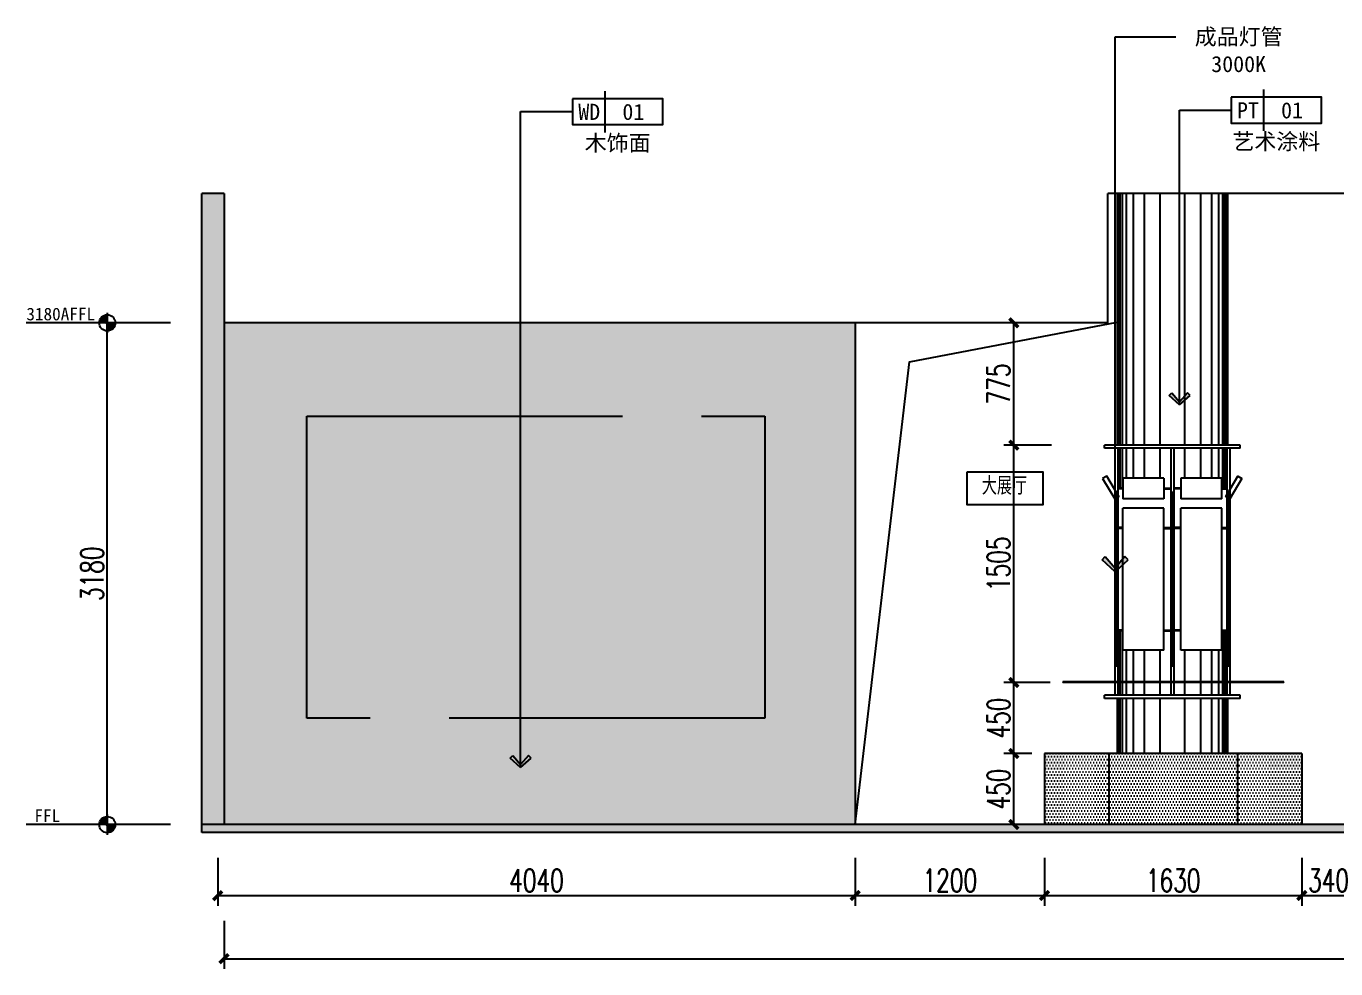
# Model space of a CAD drawing. Header units: millimetres. Extents: x 5625199 to 7433318, y -3316392 to -2552493.
# Drawn here: x 5992534 to 6000834, y -2677437 to -2671463 of the extents above; entities that cross this region are included whole.
import ezdxf
from ezdxf.enums import TextEntityAlignment as Align

# ---------------------------------------------------------------- set-up
doc = ezdxf.new("R2010")
doc.units = ezdxf.units.MM
doc.set_wipeout_variables(frame=1)
doc.header["$PDMODE"] = 35
doc.header["$PDSIZE"] = -10
doc.linetypes.add('ACISOTGB', pattern=[9, 4, -1, 1, -1, 1, -1])
doc.linetypes.add('M-CENTER', pattern=[11.25, 7.5, -1.25, 1.25, -1.25])
for name, color, linetype in [('155', 155, 'Continuous'), ('DIM', 7, 'Continuous'), ('PL-天花', 30, 'Continuous'), ('PL-文字标注', 2, 'Continuous')]:
    doc.layers.add(name, color=color, linetype=linetype)
doc.styles.add('03.YBC-宋体2.5', font='', dxfattribs={"width": 0.8, "height": 2.5})
doc.styles.add('dop-S', font='')
doc.styles.add('XZC', font='SIMPLEX.SHX', dxfattribs={"width": 0.7, "bigfont": 'hztxt.shx'})
doc.styles.add('宋体', font='', dxfattribs={"width": 0.7})
doc.styles.add('标注-尺寸', font='simplex.shx', dxfattribs={"width": 0.7})
doc.styles.get('03.YBC-宋体2.5').set_extended_font_data('SimSun')
doc.styles.get('dop-S').set_extended_font_data('SimSun')
doc.styles.get('宋体').set_extended_font_data('SimSun')
doc.linetypes.add('LED_LINE', pattern='A,12.7,-5.08,["LED",XZC,S=2.54,R=0,X=-2.54,Y=-1.27],-6.349999999999999', length=24.13)
doc.dimstyles.new('90', dxfattribs={"dimscale": 0.9, "dimtxt": 150, "dimasz": 50, "dimexe": 120, "dimexo": 150, "dimgap": 30, "dimtad": 1, "dimdec": 0, "dimrnd": 5, "dimdsep": 46, "dimtxsty": '标注-尺寸', "dimblk": 'ARCHTICK', "dimcen": 0.2, "dimclrd": 8, "dimclre": 8, "dimclrt": 2, "dimadec": 0, "dimazin": 0, "dimtfac": 1, "dimtdec": 0, "dimtmove": 2, "dimatfit": 3, "dimldrblk": 'ccccc', "dimfxl": 300, "dimfxlon": 1, "dimtolj": 1, "dimtzin": 0, "dimarcsym": 0})
doc.dimstyles.new('副本 100', dxfattribs={"dimscale": 0.8, "dimtxt": 180, "dimasz": 70, "dimexe": 80, "dimexo": 100, "dimgap": 30, "dimtad": 1, "dimdec": 0, "dimrnd": 5, "dimdsep": 46, "dimtxsty": '标注-尺寸', "dimblk": 'ARCHTICK', "dimcen": 0.2, "dimdle": 5, "dimclrd": 8, "dimclre": 8, "dimclrt": 2, "dimadec": 0, "dimazin": 0, "dimtfac": 1, "dimtdec": 0, "dimtmove": 2, "dimatfit": 3, "dimldrblk": 'ccccc', "dimfxl": 300, "dimfxlon": 1, "dimtolj": 1, "dimtzin": 0, "dimarcsym": 0})

# ---------------------------------------------------------------- blocks, each defined once
blk = doc.blocks.new('_ArchTick')
at = {"color": 0, "linetype": 'ByBlock', "const_width": 0.4}
blk.add_lwpolyline([(-0.5, -0.5), (0.5, 0.5)], dxfattribs=at)
blk = doc.blocks.new('*D207')
at = {"layer": '155', "color": 8, "lineweight": -2, "ltscale": 500, "transparency": 16777216}
for p, q in [((5993748.371942952, -2676732.718903087), (5993748.371942952, -2677036.718903087)), ((5997788.539510843, -2676732.718903087), (5997788.539510843, -2677036.718903087)), ((5993744.371942953, -2676972.718903087), (5997792.539510843, -2676972.718903087))]:
    blk.add_line(p, q, dxfattribs=at)
at = {"layer": 'Defpoints', "color": 0, "transparency": 16777216}
for p in [(5993748.371942952, -2676522.718903087), (5997788.539510843, -2676522.718903087), (5997788.539510843, -2676972.718903087)]:
    blk.add_point(p, dxfattribs=at)
at = {"layer": '155', "color": 8, "linetype": 'ByBlock', "lineweight": -2, "transparency": 16777216, "xscale": 56, "yscale": 56, "zscale": 56, "rotation": 180}
blk.add_blockref('_ArchTick', (5993748.371942952, -2676972.718903087), dxfattribs=at)
at = {"layer": '155', "color": 8, "linetype": 'ByBlock', "lineweight": -2, "transparency": 16777216, "xscale": 56, "yscale": 56, "zscale": 56}
blk.add_blockref('_ArchTick', (5997788.539510843, -2676972.718903087), dxfattribs=at)
at = {"layer": '155', "color": 2, "ltscale": 500, "transparency": 16777216, "insert": (5995768.455726898, -2676876.718903086), "char_height": 144, "attachment_point": 5, "style": '标注-尺寸'}
blk.add_mtext('\\A1;4040', dxfattribs=at)
blk = doc.blocks.new('ccccc')
h = blk.add_hatch(color=44)
h.dxf.hatch_style = 1
h.paths.add_polyline_path([(-1.713128774543291, -1.115298350458032), (-1.349075249163432, -1.474599215202033), (1e-16, 1e-16), (-1.349075249163432, 1.474599215202033), (-1.713128774543291, 1.115298350458032), (-0.4242640688316899, -1e-16)])
at = {"color": 44}
for p, q in [((-0.4242640688316898, 0), (-5.066636229632421, 0)), ((-1.349075249163432, 1.474599215202033), (-1.713128774543291, 1.115298350458032)), ((-1.713128774543291, 1.115298350458032), (-0.4242640688316898, 0)), ((-1.713128774543291, -1.115298350458032), (-0.4242640688316898, 0)), ((0, 0), (-1.349075249163432, 1.474599215202033)), ((0, 0), (-1.349075249163432, -1.474599215202033)), ((-1.349075249163432, -1.474599215202033), (-1.713128774543291, -1.115298350458032))]:
    blk.add_line(p, q, dxfattribs=at)
blk = doc.blocks.new('*D208')
at = {"layer": '155', "color": 8, "lineweight": -2, "ltscale": 500, "transparency": 16777216}
for p, q in [((5997788.539510843, -2676732.718903087), (5997788.539510843, -2677036.718903087)), ((5998988.539510847, -2676732.718903087), (5998988.539510847, -2677036.718903087)), ((5997784.539510843, -2676972.718903087), (5998992.539510846, -2676972.718903087))]:
    blk.add_line(p, q, dxfattribs=at)
at = {"layer": 'Defpoints', "color": 0, "transparency": 16777216}
for p in [(5997788.539510843, -2676522.718903087), (5998988.539510847, -2676522.718903087), (5998988.539510847, -2676972.718903087)]:
    blk.add_point(p, dxfattribs=at)
at = {"layer": '155', "color": 8, "linetype": 'ByBlock', "lineweight": -2, "transparency": 16777216, "xscale": 56, "yscale": 56, "zscale": 56, "rotation": 180}
blk.add_blockref('_ArchTick', (5997788.539510843, -2676972.718903087), dxfattribs=at)
at = {"layer": '155', "color": 8, "linetype": 'ByBlock', "lineweight": -2, "transparency": 16777216, "xscale": 56, "yscale": 56, "zscale": 56}
blk.add_blockref('_ArchTick', (5998988.539510847, -2676972.718903087), dxfattribs=at)
at = {"layer": '155', "color": 2, "ltscale": 500, "transparency": 16777216, "insert": (5998388.539510845, -2676876.718903086), "char_height": 144, "attachment_point": 5, "style": '标注-尺寸'}
blk.add_mtext('\\A1;1200', dxfattribs=at)
blk = doc.blocks.new('*D209')
at = {"layer": '155', "color": 8, "lineweight": -2, "ltscale": 500, "transparency": 16777216}
for p, q in [((5998988.539510847, -2676732.718903087), (5998988.539510847, -2677036.718903087)), ((6000619.479618522, -2676732.718903087), (6000619.479618522, -2677036.718903087)), ((5998984.539510846, -2676972.718903087), (6000623.479618521, -2676972.718903087))]:
    blk.add_line(p, q, dxfattribs=at)
at = {"layer": 'Defpoints', "color": 0, "transparency": 16777216}
for p in [(5998988.539510847, -2676522.718903087), (6000619.479618522, -2676522.718903087), (6000619.479618522, -2676972.718903087)]:
    blk.add_point(p, dxfattribs=at)
at = {"layer": '155', "color": 8, "linetype": 'ByBlock', "lineweight": -2, "transparency": 16777216, "xscale": 56, "yscale": 56, "zscale": 56, "rotation": 180}
blk.add_blockref('_ArchTick', (5998988.539510847, -2676972.718903087), dxfattribs=at)
at = {"layer": '155', "color": 8, "linetype": 'ByBlock', "lineweight": -2, "transparency": 16777216, "xscale": 56, "yscale": 56, "zscale": 56}
blk.add_blockref('_ArchTick', (6000619.479618522, -2676972.718903087), dxfattribs=at)
at = {"layer": '155', "color": 2, "ltscale": 500, "transparency": 16777216, "insert": (5999804.009564684, -2676876.718903086), "char_height": 144, "attachment_point": 5, "style": '标注-尺寸'}
blk.add_mtext('\\A1;1630', dxfattribs=at)
blk = doc.blocks.new('*D210')
at = {"layer": '155', "color": 8, "lineweight": -2, "ltscale": 500, "transparency": 16777216}
for p, q in [((6000619.479618522, -2676732.718903087), (6000619.479618522, -2677036.718903087)), ((6000957.895842746, -2676732.718903087), (6000957.895842746, -2677036.718903087)), ((6000615.479618521, -2676972.718903087), (6000961.895842745, -2676972.718903087))]:
    blk.add_line(p, q, dxfattribs=at)
at = {"layer": 'Defpoints', "color": 0, "transparency": 16777216}
for p in [(6000619.479618522, -2676522.718903087), (6000957.895842746, -2676522.718903087), (6000957.895842746, -2676972.718903087)]:
    blk.add_point(p, dxfattribs=at)
at = {"layer": '155', "color": 8, "linetype": 'ByBlock', "lineweight": -2, "transparency": 16777216, "xscale": 56, "yscale": 56, "zscale": 56, "rotation": 180}
blk.add_blockref('_ArchTick', (6000619.479618522, -2676972.718903087), dxfattribs=at)
at = {"layer": '155', "color": 8, "linetype": 'ByBlock', "lineweight": -2, "transparency": 16777216, "xscale": 56, "yscale": 56, "zscale": 56}
blk.add_blockref('_ArchTick', (6000957.895842746, -2676972.718903087), dxfattribs=at)
at = {"layer": '155', "color": 2, "ltscale": 500, "transparency": 16777216, "insert": (6000788.687730634, -2676876.718903086), "char_height": 144, "attachment_point": 5, "style": '标注-尺寸'}
blk.add_mtext('\\A1;340', dxfattribs=at)
blk = doc.blocks.new('*D366')
at = {"layer": '155', "color": 8, "lineweight": -2, "ltscale": 500, "transparency": 16777216}
for p, q in [((5993788.371942953, -2677132.718903087), (5993788.371942953, -2677436.718903087)), ((6016057.917872974, -2677132.718903087), (6016057.917872974, -2677436.718903087)), ((5993784.371942953, -2677372.718903086), (6016061.917872973, -2677372.718903086))]:
    blk.add_line(p, q, dxfattribs=at)
at = {"layer": 'Defpoints', "color": 0, "transparency": 16777216}
for p in [(5993788.371942953, -2676304.112236624), (6016057.917872974, -2676522.718903087), (6016057.917872974, -2677372.718903086)]:
    blk.add_point(p, dxfattribs=at)
at = {"layer": '155', "color": 8, "linetype": 'ByBlock', "lineweight": -2, "transparency": 16777216, "xscale": 56, "yscale": 56, "zscale": 56, "rotation": 180}
blk.add_blockref('_ArchTick', (5993788.371942953, -2677372.718903086), dxfattribs=at)
at = {"layer": '155', "color": 8, "linetype": 'ByBlock', "lineweight": -2, "transparency": 16777216, "xscale": 56, "yscale": 56, "zscale": 56}
blk.add_blockref('_ArchTick', (6016057.917872974, -2677372.718903086), dxfattribs=at)
at = {"layer": '155', "color": 2, "ltscale": 500, "transparency": 16777216, "insert": (6004923.144907963, -2677276.718903087), "char_height": 144, "attachment_point": 5, "style": '标注-尺寸'}
blk.add_mtext('\\A1;22270', dxfattribs=at)
blk = doc.blocks.new('子标高')
h = blk.add_hatch(color=256)
edge = h.paths.add_edge_path()
edge.add_arc((-600.2409431565975, 0.2411642588631366), 50.95940477876863, 89.72884797535391, 180.2711520246482, ccw=False)
edge.add_line((-599.9997788977342, 51.19999838216973), (-599.9997788977342, -3.638e-12))
edge.add_line((-599.9997788977342, 0), (-651.1997772799077, 0))
edge = h.paths.add_edge_path()
edge.add_arc((-599.7586146388712, -0.2411642588667746), 50.95940477876958, -90.27115202464557, 0.271152024646824, ccw=False)
edge.add_line((-599.9997788977342, -51.19999838217336), (-599.9997788977342, 0))
edge.add_line((-599.9997788977342, 0), (-548.7997805155609, 0))
at = {"linetype": 'M-CENTER', "ltscale": 0.5}
blk.add_line((-709.9997754219294, -3.63798e-11), (-1113.972843062991, 9.8225428e-09), dxfattribs=at)
for p, q in [((-200, 0), (-709.9997754219294, 0)), ((-599.9997788977342, 63.99999797771307), (-599.9997788977342, -63.9999979777167))]:
    blk.add_line(p, q)
at = {"color": 5}
blk.add_circle((-599.9997788977342, 0), 51.19999838217196, dxfattribs=at)
at = {"style": 'dop-S'}
blk.add_attdef('标高', (-1232.206651260485, 15.99306680168956), '', height=99.99999684017963, dxfattribs=at)
blk = doc.blocks.new('母标高')
h = blk.add_hatch(color=256)
edge = h.paths.add_edge_path()
edge.add_arc((-600.2409431565975, 0.2411642588631366), 50.95940477876863, 89.72884797535391, 180.2711520246482, ccw=False)
edge.add_line((-599.9997788977342, 51.19999838216973), (-599.9997788977342, -3.638e-12))
edge.add_line((-599.9997788977342, 0), (-651.1997772799077, 0))
edge = h.paths.add_edge_path()
edge.add_arc((-599.7586146388712, -0.2411642588667746), 50.95940477876958, -90.27115202464557, 0.271152024646824, ccw=False)
edge.add_line((-599.9997788977342, -51.19999838217336), (-599.9997788977342, 0))
edge.add_line((-599.9997788977342, 0), (-548.7997805155609, 0))
at = {"linetype": 'M-CENTER', "ltscale": 0.5}
blk.add_line((-709.9997754219294, -3.63798e-11), (-1113.972843062991, 9.8225428e-09), dxfattribs=at)
for p, q in [((-200, 0), (-709.9997754219294, 0)), ((-599.9997788977342, 63.99999797771307), (-599.9997788977342, -63.9999979777167))]:
    blk.add_line(p, q)
at = {"color": 5}
blk.add_circle((-599.9997788977342, 0), 51.19999838217196, dxfattribs=at)
at = {"style": 'dop-S'}
blk.add_attdef('标高', (-1104.391530706991, 15.99306680168956), '', height=99.99999684017963, dxfattribs=at)
blk = doc.blocks.new('*D417')
at = {"layer": '155', "color": 8, "lineweight": -2, "ltscale": 500, "transparency": 16777216}
for p, q in [((5993288.372164056, -2673342.718903087), (5992984.372164055, -2673342.718903087)), ((5993048.372164056, -2676526.718903087), (5993048.372164056, -2673338.718903087)), ((5993288.372164056, -2676522.718903087), (5992984.372164055, -2676522.718903087))]:
    blk.add_line(p, q, dxfattribs=at)
at = {"layer": 'Defpoints', "color": 0, "transparency": 16777216}
for p in [(5993048.372164056, -2673342.718903087), (5994101.647462912, -2673342.718903087), (5994101.647462912, -2676522.718903087)]:
    blk.add_point(p, dxfattribs=at)
at = {"layer": '155', "color": 8, "linetype": 'ByBlock', "lineweight": -2, "transparency": 16777216, "xscale": 56, "yscale": 56, "zscale": 56}
for p, rotation in [((5993048.372164056, -2673342.718903087), 90), ((5993048.372164056, -2676522.718903087), 270)]:
    blk.add_blockref('_ArchTick', p, dxfattribs=dict(at, rotation=rotation))
at = {"layer": '155', "color": 2, "ltscale": 500, "transparency": 16777216, "insert": (5992952.372164055, -2674932.718903087), "char_height": 144, "attachment_point": 5, "rotation": 90, "style": '标注-尺寸'}
blk.add_mtext('\\A1;3180', dxfattribs=at)
blk = doc.blocks.new('*D418')
at = {"layer": '155', "color": 8, "lineweight": -2, "ltscale": 500, "transparency": 16777216}
for p, q in [((5998908.539510846, -2676072.718903086), (5998729.517285706, -2676072.718903086)), ((5998793.517285706, -2676526.718903087), (5998793.517285706, -2676068.718903087)), ((5998908.539510846, -2676522.718903087), (5998729.517285706, -2676522.718903087))]:
    blk.add_line(p, q, dxfattribs=at)
at = {"layer": 'Defpoints', "color": 0, "transparency": 16777216}
for p in [(5998793.517285706, -2676072.718903086), (5998988.539510847, -2676072.718903086), (5998988.539510847, -2676522.718903087)]:
    blk.add_point(p, dxfattribs=at)
at = {"layer": '155', "color": 8, "linetype": 'ByBlock', "lineweight": -2, "transparency": 16777216, "xscale": 56, "yscale": 56, "zscale": 56}
for p, rotation in [((5998793.517285706, -2676072.718903086), 90), ((5998793.517285706, -2676522.718903087), 270)]:
    blk.add_blockref('_ArchTick', p, dxfattribs=dict(at, rotation=rotation))
at = {"layer": '155', "color": 2, "ltscale": 500, "transparency": 16777216, "insert": (5998697.517285706, -2676297.718903087), "char_height": 144, "attachment_point": 5, "rotation": 90, "style": '标注-尺寸'}
blk.add_mtext('\\A1;450', dxfattribs=at)
blk = doc.blocks.new('*D419')
at = {"layer": '155', "color": 8, "lineweight": -2, "ltscale": 500, "transparency": 16777216}
for p, q in [((5999024.009564684, -2675622.718903087), (5998729.517285706, -2675622.718903087)), ((5998793.517285706, -2676076.718903086), (5998793.517285706, -2675618.718903087)), ((5998908.539510846, -2676072.718903086), (5998729.517285706, -2676072.718903086))]:
    blk.add_line(p, q, dxfattribs=at)
at = {"layer": 'Defpoints', "color": 0, "transparency": 16777216}
for p in [(5998793.517285706, -2675622.718903087), (5999104.009564684, -2675622.718903087), (5998988.539510847, -2676072.718903086)]:
    blk.add_point(p, dxfattribs=at)
at = {"layer": '155', "color": 8, "linetype": 'ByBlock', "lineweight": -2, "transparency": 16777216, "xscale": 56, "yscale": 56, "zscale": 56}
for p, rotation in [((5998793.517285706, -2675622.718903087), 90), ((5998793.517285706, -2676072.718903086), 270)]:
    blk.add_blockref('_ArchTick', p, dxfattribs=dict(at, rotation=rotation))
at = {"layer": '155', "color": 2, "ltscale": 500, "transparency": 16777216, "insert": (5998697.517285706, -2675847.718903087), "char_height": 144, "attachment_point": 5, "rotation": 90, "style": '标注-尺寸'}
blk.add_mtext('\\A1;450', dxfattribs=at)
blk = doc.blocks.new('*D420')
at = {"layer": '155', "color": 8, "lineweight": -2, "ltscale": 500, "transparency": 16777216}
for p, q in [((5999033.517285706, -2674117.718903087), (5998729.517285706, -2674117.718903087)), ((5998793.517285706, -2675626.718903087), (5998793.517285706, -2674113.718903087)), ((5999024.009564684, -2675622.718903087), (5998729.517285706, -2675622.718903087))]:
    blk.add_line(p, q, dxfattribs=at)
at = {"layer": 'Defpoints', "color": 0, "transparency": 16777216}
for p in [(5998793.517285706, -2674117.718903087), (5999368.023210332, -2674117.718903087), (5999104.009564684, -2675622.718903087)]:
    blk.add_point(p, dxfattribs=at)
at = {"layer": '155', "color": 8, "linetype": 'ByBlock', "lineweight": -2, "transparency": 16777216, "xscale": 56, "yscale": 56, "zscale": 56}
for p, rotation in [((5998793.517285706, -2674117.718903087), 90), ((5998793.517285706, -2675622.718903087), 270)]:
    blk.add_blockref('_ArchTick', p, dxfattribs=dict(at, rotation=rotation))
at = {"layer": '155', "color": 2, "ltscale": 500, "transparency": 16777216, "insert": (5998697.517285706, -2674870.218903087), "char_height": 144, "attachment_point": 5, "rotation": 90, "style": '标注-尺寸'}
blk.add_mtext('\\A1;1505', dxfattribs=at)
blk = doc.blocks.new('*D421')
at = {"layer": '155', "color": 8, "lineweight": -2, "ltscale": 500, "transparency": 16777216}
for p, q in [((5999033.517285706, -2673342.718903087), (5998729.517285706, -2673342.718903087)), ((5998793.517285706, -2674121.718903087), (5998793.517285706, -2673338.718903087)), ((5999033.517285706, -2674117.718903087), (5998729.517285706, -2674117.718903087))]:
    blk.add_line(p, q, dxfattribs=at)
at = {"layer": 'Defpoints', "color": 0, "transparency": 16777216}
for p in [(5998793.517285706, -2673342.718903087), (5999174.327726406, -2673342.718903087), (5999368.023210332, -2674117.718903087)]:
    blk.add_point(p, dxfattribs=at)
at = {"layer": '155', "color": 8, "linetype": 'ByBlock', "lineweight": -2, "transparency": 16777216, "xscale": 56, "yscale": 56, "zscale": 56}
for p, rotation in [((5998793.517285706, -2673342.718903087), 90), ((5998793.517285706, -2674117.718903087), 270)]:
    blk.add_blockref('_ArchTick', p, dxfattribs=dict(at, rotation=rotation))
at = {"layer": '155', "color": 2, "ltscale": 500, "transparency": 16777216, "insert": (5998697.517285706, -2673730.218903087), "char_height": 144, "attachment_point": 5, "rotation": 90, "style": '标注-尺寸'}
blk.add_mtext('\\A1;775', dxfattribs=at)
blk = doc.blocks.new('*U612')
at = {"color": 50}
blk.add_line((-9.000000000004574, 3.200000000014711), (-9.000000000004574, -3.200000000014711), dxfattribs=at)
at = {"color": 150}
blk.add_lwpolyline([(-14.00000000000457, 2.000000000014665), (-13.99999999999542, -2.000000000014665), (4.5759e-12, -2.000000000014665), (-4.5759e-12, 2.000000000014665)], close=True, dxfattribs=at)
at = {"color": 50, "style": '03.YBC-宋体2.5', "flags": 8}
for tag, p in [('PT', (-11.41203370425435, -0.0169426641272139)), ('01', (-4.560573803961943, -0.0169426641272139)), ('材料名称', (-7.000000000004575, -4.854991556547588))]:
    blk.add_attdef(tag, text='', height=2.5, dxfattribs=at).set_placement(p, align=Align.MIDDLE_CENTER)
blk = doc.blocks.new('*U604')
at = {"color": 50}
blk.add_line((-9.000000000004574, 3.200000000014711), (-9.000000000004574, -3.200000000014711), dxfattribs=at)
at = {"color": 150}
blk.add_lwpolyline([(-14.00000000000457, 2.000000000014665), (-13.99999999999542, -2.000000000014665), (4.5759e-12, -2.000000000014665), (-4.5759e-12, 2.000000000014665)], close=True, dxfattribs=at)
at = {"color": 50, "style": '03.YBC-宋体2.5', "flags": 8}
for tag, p in [('PT', (-11.41203370425435, -0.0169426641272139)), ('01', (-4.560573803961943, -0.0169426641272139)), ('材料名称', (-7.000000000004575, -4.854991556547588))]:
    blk.add_attdef(tag, text='', height=2.5, dxfattribs=at).set_placement(p, align=Align.MIDDLE_CENTER)

msp = doc.modelspace()

# ---------------------------------------------------------------- hatches: boundary and pattern name
at = {"layer": '155', "ltscale": 500}
h = msp.add_hatch(dxfattribs=at)
h.set_pattern_fill('钢筋混凝土', color=250, scale=3, angle=180)
h.set_pattern_definition([(45, (235931.3518981791, -417409.755274), (-5.303300858899105, 5.303300858899106), []), (50, (235931.3518981791, -417409.755274), (21.5178054780226, -1.882564049477853), [2.249999999999999, -24.74999999999999]), (355, (235931.3518981791, -417409.755274), (-4.162540008390001, 22.56576401100035), [1.799999999999999, -19.8]), (100.4514, (235933.145048579, -417409.9121542), (17.35528145142065, 20.68318626182861), [1.912205699999999, -21.03426335999999]), (46.1842, (235931.3518981791, -417403.755274), (32.01723145876933, -4.965570429870544), [3.375, -37.125]), (96.6356, (235934.0200005291, -417404.16907321), (28.0398811664611, 29.22353612701325), [2.86830864, -31.55139]), (351.1842000000001, (235931.3518981791, -417403.755274), (28.03985835400882, 29.22355802775973), [2.7, -29.7]), (21, (235934.3518981791, -417405.255274), (17.90721156355385, -12.07856671996016), [2.25, -24.75]), (326, (235934.3518981791, -417405.255274), (7.299459957647467, 21.75450135140559), [1.799999999999999, -19.79999999999999]), (71.4514, (235935.8441651691, -417406.26182218), (25.20667885744471, 9.67591490129857), [1.912205699999999, -21.03426336]), (37.5, (235931.3518981791, -417409.755274), (0.3647956595187181, 9.986815614939346), [0, -19.56, 0, -20.1, 0, -19.875]), (7.499999999999999, (235931.3518981791, -417409.755274), (7.892086123264457, 11.83235135647081), [0, -11.45999999999999, 0, -19.10999999999999, 0, -7.574999999999997]), (327.5, (235924.661898179, -417409.755274), (16.01467308517227, -0.6766461520313927), [0, -7.499999999999998, 0, -23.39999999999999, 0, -31.04999999999999]), (317.5, (235921.6618981791, -417409.755274), (17.49558508027159, 3.003149469969531), [0, -9.75, 0, -15.54, 0, -22.05])])
h.paths.add_polyline_path([(5993648.371942953, -2676522.718903087), (5993788.371942953, -2676522.718903087), (5993788.371942953, -2672522.718903087), (5993648.371942953, -2672522.718903087)])
h = msp.add_hatch(dxfattribs=at)
h.set_pattern_fill('木纹03', color=250, scale=100, angle=45)
h.set_pattern_definition([(45, (273424.0378244356, -417374.3999349407), (4.44e-14, 282.842712474619), [10, -190]), (135, (273431.1088922475, -417268.3339177626), (-282.842712474619, 4.44e-14), [20, -180]), (90, (273416.9667566237, -417310.7603246339), (-141.42, 141.42), [14.14, -42.41999999999999, 14.14, -28.28, 99, -85]), (90, (273424.0378244356, -417388.5420705643), (-141.42135624, 141.42135624), [14.142, -28.284, 14.142, -226.2]), (90, (273459.3931634949, -417324.9024602577), (-141.42135624, 141.42135624), [14.142, -268.7007124]), (90, (273480.6063669305, -417317.8313924458), (-141.42135624, 141.42135624), [14.142, -268.7007124]), (90, (273445.2510278712, -417324.9024602577), (-141.42135624, 141.42135624), [14.142, -268.7007124]), (90, (273431.1088922474, -417324.9024602576), (-141.42135624, 141.42135624), [28.284, -254.5587124]), (90, (273360.3982141288, -417183.4811040203), (-141.42135624, 141.42135624), [28.284, -254.5587124]), (90, (273409.8956888119, -417331.9735280696), (-141.42135624, 141.42135624), [56.568, -226.2747124]), (90, (273395.7535531882, -417331.9735280695), (-141.42135624, 141.42135624), [56.568, -226.2747124]), (90, (273445.2510278712, -417197.623239644), (-141.42135624, 141.42135624), [56.568, -226.2747124]), (90, (273374.5403497525, -417324.9024602576), (-141.42135624, 141.42135624), [42.4264, -240.4163124]), (90, (273325.0428750695, -417331.9735280695), (-141.42135624, 141.42135624), [42.4264, -240.4163124]), (90, (273353.327146317, -417331.9735280695), (-141.42135624, 141.42135624), [42.4264, -240.4163124]), (90, (273402.824621, -417197.623239644), (-141.42135624, 141.42135624), [70.71068, -212.1320324]), (90, (273381.6114175644, -417204.6943074559), (-141.42135624, 141.42135624), [70.71068, -212.1320324]), (90, (273431.1088922474, -417225.9075108915), (-141.42135624, 141.42135624), [98.99494920000002, -183.847763]), (71.5650512, (273424.0378244356, -417346.1156636932), (141.4213561807451, 141.4213562939004), [22.360678, -424.852916]), (71.5650512, (273409.8956888118, -417275.4049855745), (141.4213561807451, 141.4213562939004), [22.360678, -424.852916]), (71.5650512, (273416.9667566237, -417296.6181890101), (141.4213561807451, 141.4213562939004), [22.360678, -424.852916]), (71.5650512, (273431.1088922474, -417367.3288671288), (141.4213561807451, 141.4213562939004), [44.72135999999999, -402.4922354]), (71.5650512, (273395.7535531882, -417275.4049855745), (141.4213561807451, 141.4213562939004), [67.0820392, -380.1315562]), (71.5650512, (273374.5403497526, -417282.4760533864), (141.4213561807451, 141.4213562939004), [89.44271900000003, -357.7708764]), (71.5650512, (273353.327146317, -417289.5471211983), (141.4213561807451, 141.4213562939004), [89.44271900000003, -357.7708764]), (71.5650512, (273289.6875360101, -417268.3339177626), (141.4213561807451, 141.4213562939004), [89.44271900000003, -357.7708764]), (71.5650512, (273303.8296716339, -417282.4760533864), (141.4213561807451, 141.4213562939004), [111.8034, -335.4101954]), (71.5650512, (273325.0428750694, -417289.5471211982), (141.4213561807451, 141.4213562939004), [111.8034, -335.4101954]), (108.43494882, (273431.1088922475, -417296.6181890101), (-141.4213562301105, 141.4213562445351), [22.360678, -424.852916]), (108.43494882, (273424.0378244356, -417331.9735280695), (-141.4213562301105, 141.4213562445351), [22.360678, -424.852916]), (108.43494882, (273424.0378244356, -417374.3999349407), (-141.4213562301105, 141.4213562445351), [44.72135999999999, -402.4922354]), (108.43494882, (273445.2510278712, -417310.7603246339), (-141.4213562301105, 141.4213562445351), [44.72135999999999, -402.4922354]), (108.43494882, (273416.9667566237, -417395.6131383762), (-141.4213562301105, 141.4213562445351), [67.0820392, -380.1315562]), (108.43494882, (273402.824621, -417409.755274), (-141.4213562301105, 141.4213562445351), [89.44271900000003, -357.7708764]), (108.43494882, (273523.0327738017, -417275.4049855745), (-141.4213562301105, 141.4213562445351), [89.44271900000003, -357.7708764]), (108.43494882, (273459.3931634949, -417310.7603246339), (-141.4213562301105, 141.4213562445351), [89.44271900000003, -357.7708764]), (108.43494882, (273501.8195703662, -417296.6181890102), (-141.4213562301105, 141.4213562445351), [111.8034, -335.4101954]), (108.43494882, (273480.6063669304, -417303.6892568219), (-141.4213562301105, 141.4213562445351), [111.8034, -335.4101954])])
h.paths.add_polyline_path([(5997788.539510843, -2673342.718903087), (5993788.371942953, -2673342.718903087), (5993788.371942953, -2676522.718903087), (5997788.539510843, -2676522.718903087)])
h = msp.add_hatch(dxfattribs=at)
h.set_pattern_fill('DOTS', color=250, scale=12)
h.set_pattern_definition([(0, (273402.824621, -417409.755274), (9.524999999999999, 19.05), [0, -19.05])])
h.paths.add_polyline_path([(5998988.539510847, -2676072.718903086), (5998988.539510847, -2676522.718903087), (5999396.274537764, -2676522.718903087), (5999396.274537764, -2676072.718903086)])
h.paths.add_polyline_path([(5999396.274537764, -2676522.718903087), (6000211.744591602, -2676522.718903087), (6000211.744591602, -2676072.718903086), (5999396.274537764, -2676072.718903086)])
h.paths.add_polyline_path([(6000211.744591602, -2676522.718903087), (6000619.479618522, -2676522.718903087), (6000619.479618522, -2676072.718903086), (6000211.744591602, -2676072.718903086)])
h = msp.add_hatch(color=250, dxfattribs=at)
h.dxf.hatch_style = 1
h.paths.add_polyline_path([(5993648.371942953, -2676572.718903087), (6016057.917872974, -2676572.718903087), (6016057.917872974, -2676522.718903087), (5993648.371942953, -2676522.718903087)])

# ---------------------------------------------------------------- linework, layer by layer
at = {"layer": '155', "color": 0, "ltscale": 500}
for p, q in [((5993648.371942953, -2676572.718903087), (5993648.371942953, -2672522.718903087)), ((5993788.371942953, -2672522.718903087), (5993648.371942953, -2672522.718903087)), ((5993788.371942953, -2672522.718903087), (5993788.371942953, -2676522.718903087)), ((6015417.925654316, -2672522.718903087), (5999388.539510844, -2672522.718903087)), ((5999388.539510844, -2673342.718903087), (5999388.539510844, -2672522.718903087)), ((5999388.539510844, -2673342.718903087), (5993788.371942953, -2673342.718903087)), ((6016057.917872974, -2676522.718903087), (5993648.371942953, -2676522.718903087)), ((6016057.917872974, -2676572.718903087), (5993648.371942953, -2676572.718903087))]:
    msp.add_line(p, q, dxfattribs=at)
at = {"layer": '155', "color": 5, "ltscale": 500}
for p, q in [((5999448.023210333, -2672522.718903087), (5999448.023210333, -2674117.718903087)), ((6000148.023210333, -2672522.718903087), (6000148.023210333, -2674117.718903087)), ((5997788.539510843, -2673342.718903087), (5997788.539510843, -2676522.718903087)), ((5997788.539510843, -2673342.718903087), (5997788.539510843, -2676522.718903087)), ((5999448.023210333, -2675722.718903087), (5999448.023210333, -2676072.718903086)), ((6000148.023210333, -2675722.718903087), (6000148.023210333, -2676072.718903086)), ((5998988.539510847, -2676072.718903086), (5998988.539510847, -2676522.718903087)), ((6000619.479618522, -2676072.718903086), (5998988.539510847, -2676072.718903086)), ((6000619.479618522, -2676072.718903086), (6000619.479618522, -2676522.718903087))]:
    msp.add_line(p, q, dxfattribs=at)
at = {"layer": '155', "color": 250, "ltscale": 500}
for p, q in [((5999450.023210332, -2672522.718903087), (5999450.023210332, -2674117.718903087)), ((5999453.023210333, -2672522.718903087), (5999453.023210333, -2674117.718903087)), ((5999458.023210332, -2672522.718903087), (5999458.023210332, -2674117.718903087)), ((5999466.023210333, -2672522.718903087), (5999466.023210333, -2674117.718903087)), ((5999480.023210333, -2672522.718903087), (5999480.023210333, -2674117.718903087)), ((5999505.023210333, -2672522.718903087), (5999505.023210333, -2674117.718903087)), ((5999550.023210332, -2672522.718903087), (5999550.023210332, -2674117.718903087)), ((5999620.023210333, -2672522.718903087), (5999620.023210333, -2674117.718903087)), ((5999720.023210333, -2672522.718903087), (5999720.023210333, -2674117.718903087)), ((5999876.023210332, -2672522.718903087), (5999876.023210332, -2674117.718903087)), ((5999976.023210333, -2672522.718903087), (5999976.023210333, -2674117.718903087)), ((6000046.023210333, -2672522.718903087), (6000046.023210333, -2674117.718903087)), ((6000091.023210333, -2672522.718903087), (6000091.023210333, -2674117.718903087)), ((6000116.023210332, -2672522.718903087), (6000116.023210332, -2674117.718903087)), ((6000130.023210333, -2672522.718903087), (6000130.023210333, -2674117.718903087)), ((6000138.023210332, -2672522.718903087), (6000138.023210332, -2674117.718903087)), ((6000143.023210332, -2672522.718903087), (6000143.023210332, -2674117.718903087)), ((6000146.023210333, -2672522.718903087), (6000146.023210333, -2674117.718903087)), ((5999453.023210333, -2674137.718903087), (5999453.023210333, -2674390.218903087)), ((5999458.023210332, -2674137.718903087), (5999458.023210332, -2674390.218903087)), ((5999466.023210333, -2674137.718903087), (5999466.023210333, -2674390.218903087)), ((5999480.023210333, -2674137.718903087), (5999480.023210333, -2674390.218903087)), ((5999505.023210333, -2674137.718903087), (5999505.023210333, -2674327.718903087)), ((5999550.023210332, -2674137.718903087), (5999550.023210332, -2674327.718903087)), ((5999620.023210333, -2674137.718903087), (5999620.023210333, -2674327.718903087)), ((5999720.023210333, -2674137.718903087), (5999720.023210333, -2674327.718903087)), ((5999876.023210332, -2674137.718903087), (5999876.023210332, -2674327.718903087)), ((5999976.023210333, -2674137.718903087), (5999976.023210333, -2674327.718903087)), ((6000046.023210333, -2674137.718903087), (6000046.023210333, -2674327.718903087)), ((6000091.023210333, -2674137.718903087), (6000091.023210333, -2674327.718903087)), ((6000116.023210332, -2674137.718903087), (6000116.023210332, -2674390.218903087)), ((6000130.023210333, -2674137.718903087), (6000130.023210333, -2674390.218903087)), ((6000138.023210332, -2674137.718903087), (6000138.023210332, -2674390.218903087)), ((6000143.023210332, -2674137.718903087), (6000143.023210332, -2674390.218903087)), ((5999453.023210333, -2675295.218903087), (5999453.023210333, -2675702.718903087)), ((5999458.023210332, -2675295.218903087), (5999458.023210332, -2675702.718903087)), ((5999466.023210333, -2675295.218903087), (5999466.023210333, -2675702.718903087)), ((5999480.023210333, -2675295.218903087), (5999480.023210333, -2675702.718903087)), ((6000116.023210332, -2675295.218903087), (6000116.023210332, -2675702.718903087)), ((6000130.023210333, -2675295.218903087), (6000130.023210333, -2675702.718903087)), ((6000138.023210332, -2675295.218903087), (6000138.023210332, -2675702.718903087)), ((6000143.023210332, -2675295.218903087), (6000143.023210332, -2675702.718903087)), ((5999505.023210333, -2675417.718903087), (5999505.023210333, -2675702.718903087)), ((5999550.023210332, -2675417.718903087), (5999550.023210332, -2675702.718903087)), ((5999620.023210333, -2675417.718903087), (5999620.023210333, -2675702.718903087)), ((5999720.023210333, -2675417.718903087), (5999720.023210333, -2675702.718903087)), ((5999876.023210332, -2675417.718903087), (5999876.023210332, -2675702.718903087)), ((5999976.023210333, -2675417.718903087), (5999976.023210333, -2675702.718903087)), ((6000046.023210333, -2675417.718903087), (6000046.023210333, -2675702.718903087)), ((6000091.023210333, -2675417.718903087), (6000091.023210333, -2675702.718903087)), ((5999450.023210332, -2675722.718903087), (5999450.023210332, -2676072.718903086)), ((5999453.023210333, -2675722.718903087), (5999453.023210333, -2676072.718903086)), ((5999458.023210332, -2675722.718903087), (5999458.023210332, -2676072.718903086)), ((5999466.023210333, -2675722.718903087), (5999466.023210333, -2676072.718903086)), ((5999480.023210333, -2675722.718903087), (5999480.023210333, -2676072.718903086)), ((5999505.023210333, -2675722.718903087), (5999505.023210333, -2676072.718903086)), ((5999550.023210332, -2675722.718903087), (5999550.023210332, -2676072.718903086)), ((5999620.023210333, -2675722.718903087), (5999620.023210333, -2676072.718903086)), ((5999720.023210333, -2675722.718903087), (5999720.023210333, -2676072.718903086)), ((5999876.023210332, -2675722.718903087), (5999876.023210332, -2676072.718903086)), ((5999976.023210333, -2675722.718903087), (5999976.023210333, -2676072.718903086)), ((6000046.023210333, -2675722.718903087), (6000046.023210333, -2676072.718903086)), ((6000091.023210333, -2675722.718903087), (6000091.023210333, -2676072.718903086)), ((6000116.023210332, -2675722.718903087), (6000116.023210332, -2676072.718903086)), ((6000130.023210333, -2675722.718903087), (6000130.023210333, -2676072.718903086)), ((6000138.023210332, -2675722.718903087), (6000138.023210332, -2676072.718903086)), ((6000143.023210332, -2675722.718903087), (6000143.023210332, -2676072.718903086)), ((6000146.023210333, -2675722.718903087), (6000146.023210333, -2676072.718903086))]:
    msp.add_line(p, q, dxfattribs=at)
at = {"layer": '155', "color": 4, "ltscale": 500}
for p, q in [((6000228.023210333, -2674117.718903087), (5999368.023210332, -2674117.718903087)), ((5999368.023210332, -2674137.718903087), (5999368.023210332, -2674117.718903087)), ((6000228.023210333, -2674137.718903087), (5999368.023210332, -2674137.718903087)), ((5999432.952794781, -2674137.718903087), (5999432.952794781, -2675702.718903087)), ((5999452.952794781, -2674137.718903087), (5999452.952794781, -2675702.718903087)), ((5999788.023210332, -2674137.718903087), (5999788.023210332, -2675702.718903087)), ((5999808.023210333, -2674137.718903087), (5999808.023210333, -2675702.718903087)), ((6000143.093625884, -2674137.718903087), (6000143.093625884, -2675702.718903087)), ((6000163.093625883, -2674137.718903087), (6000163.093625883, -2675702.718903087)), ((6000228.023210333, -2674137.718903087), (6000228.023210333, -2674117.718903087)), ((5999452.952794781, -2674417.718903087), (5999432.952794781, -2674417.718903087)), ((5999484.914319008, -2674390.218903087), (5999452.952794781, -2674390.218903087)), ((5999484.914319008, -2674395.218903087), (5999452.952794781, -2674395.218903087)), ((5999744.721940142, -2674390.218903087), (5999788.023210332, -2674390.218903087)), ((5999744.721940142, -2674395.218903087), (5999788.023210332, -2674395.218903087)), ((5999808.023210333, -2674417.718903087), (5999788.023210332, -2674417.718903087)), ((5999851.324480523, -2674390.218903087), (5999808.023210333, -2674390.218903087)), ((5999851.324480523, -2674395.218903087), (5999808.023210333, -2674395.218903087)), ((6000111.132101658, -2674390.218903087), (6000143.093625885, -2674390.218903087)), ((6000111.132101658, -2674395.218903087), (6000143.093625885, -2674395.218903087)), ((6000163.093625883, -2674417.718903087), (6000143.093625884, -2674417.718903087)), ((5999484.914319008, -2674640.218903087), (5999452.952794781, -2674640.218903087)), ((5999484.914319008, -2674645.218903087), (5999452.952794781, -2674645.218903087)), ((5999744.721940142, -2674640.218903087), (5999788.023210332, -2674640.218903087)), ((5999744.721940142, -2674645.218903087), (5999788.023210332, -2674645.218903087)), ((5999851.324480523, -2674640.218903087), (5999808.023210333, -2674640.218903087)), ((5999851.324480523, -2674645.218903087), (5999808.023210333, -2674645.218903087)), ((6000111.132101658, -2674640.218903087), (6000143.093625885, -2674640.218903087)), ((6000111.132101658, -2674645.218903087), (6000143.093625885, -2674645.218903087)), ((5999484.914319008, -2675290.218903087), (5999452.952794781, -2675290.218903087)), ((5999484.914319008, -2675295.218903087), (5999452.952794781, -2675295.218903087)), ((5999744.721940142, -2675290.218903087), (5999788.023210332, -2675290.218903087)), ((5999744.721940142, -2675295.218903087), (5999788.023210332, -2675295.218903087)), ((5999851.324480523, -2675290.218903087), (5999808.023210333, -2675290.218903087)), ((5999851.324480523, -2675295.218903087), (5999808.023210333, -2675295.218903087)), ((6000111.132101658, -2675290.218903087), (6000143.093625885, -2675290.218903087)), ((6000111.132101658, -2675295.218903087), (6000143.093625885, -2675295.218903087)), ((5999452.952794781, -2675517.718903086), (5999432.952794781, -2675517.718903086)), ((5999808.023210333, -2675517.718903086), (5999788.023210332, -2675517.718903086)), ((6000163.093625883, -2675517.718903086), (6000143.093625884, -2675517.718903086)), ((6000504.009564683, -2675617.718903087), (5999104.009564684, -2675617.718903087)), ((5999104.009564684, -2675617.718903087), (5999104.009564684, -2675622.718903087)), ((6000504.009564683, -2675622.718903087), (5999104.009564684, -2675622.718903087)), ((6000504.009564683, -2675622.718903087), (6000504.009564683, -2675617.718903087)), ((6000228.023210333, -2675702.718903087), (5999368.023210332, -2675702.718903087)), ((5999368.023210332, -2675722.718903087), (5999368.023210332, -2675702.718903087)), ((6000228.023210333, -2675722.718903087), (5999368.023210332, -2675722.718903087)), ((6000228.023210333, -2675722.718903087), (6000228.023210333, -2675702.718903087))]:
    msp.add_line(p, q, dxfattribs=at)
at = {"layer": '155', "color": 8, "ltscale": 500}
for p, q in [((5999744.721940142, -2674327.718903087), (5999484.914319008, -2674327.718903087)), ((5999484.914319008, -2674327.718903087), (5999484.914319008, -2674457.718903087)), ((5999744.721940142, -2674327.718903087), (5999744.721940142, -2674457.718903087)), ((6000111.132101656, -2674327.718903087), (5999851.324480521, -2674327.718903087)), ((5999851.324480521, -2674327.718903087), (5999851.324480521, -2674457.718903087)), ((6000111.132101656, -2674457.718903087), (6000111.132101656, -2674327.718903087)), ((5999744.721940142, -2674457.718903087), (5999484.914319008, -2674457.718903087)), ((5999744.721940142, -2674517.718903087), (5999484.914319008, -2674517.718903087)), ((5999484.914319008, -2675417.718903087), (5999484.914319008, -2674517.718903087)), ((5999744.721940142, -2675417.718903087), (5999744.721940142, -2674517.718903087)), ((6000111.132101656, -2674457.718903087), (5999851.324480521, -2674457.718903087)), ((6000111.132101656, -2674517.718903087), (5999851.324480521, -2674517.718903087)), ((5999851.324480521, -2675417.718903087), (5999851.324480521, -2674517.718903087)), ((6000111.132101656, -2675417.718903087), (6000111.132101656, -2674517.718903087)), ((5999744.721940142, -2675417.718903087), (5999484.914319008, -2675417.718903087)), ((6000111.132101656, -2675417.718903087), (5999851.324480521, -2675417.718903087)), ((5999454.009564685, -2675617.718903087), (5999454.009564685, -2675622.718903087)), ((6000154.009564684, -2675617.718903087), (6000154.009564684, -2675622.718903087)), ((5999396.274537764, -2676072.718903086), (5999396.274537764, -2676522.718903087)), ((6000211.744591602, -2676072.718903086), (6000211.744591602, -2676522.718903087))]:
    msp.add_line(p, q, dxfattribs=at)
at = {"layer": '155', "color": 250, "ltscale": 500}
msp.add_lwpolyline([(5997788.539510843, -2676522.718903087), (5998132.691841844, -2673590.032002195), (5999448.023210333, -2673339.080979886)], dxfattribs=at)
at = {"layer": '155', "color": 8, "linetype": 'ACISOTGB', "ltscale": 500}
msp.add_lwpolyline([(5994314.012180502, -2673934.320395472), (5997214.686712376, -2673934.320395472), (5997214.686712376, -2675848.167509287), (5994314.012180502, -2675848.167509287)], close=True, dxfattribs=at)
at = {"layer": '155', "color": 8, "ltscale": 500}
for points in [[(5999356.60671295, -2674328.790382822), (5999433.271154917, -2674457.718903087), (5999459.056858971, -2674442.386014693), (5999382.392417002, -2674313.457494429)], [(6000239.439707715, -2674328.790382822), (6000162.775265748, -2674457.718903087), (6000136.989561694, -2674442.386014693), (6000213.654003665, -2674313.457494429)]]:
    msp.add_lwpolyline(points, close=True, dxfattribs=at)
at = {"layer": 'PL-天花', "color": 2, "linetype": 'LED_LINE', "ltscale": 0.3}
for p, q in [((5999442.952794781, -2674417.718903087), (5999442.952794781, -2675517.718903086)), ((5999798.023210332, -2674417.718903087), (5999798.023210332, -2675517.718903086)), ((6000153.093625884, -2674417.718903087), (6000153.093625884, -2675517.718903086))]:
    msp.add_line(p, q, dxfattribs=at)

# ---------------------------------------------------------------- block references
ref = msp.add_blockref('*U604', (6000743.278203453, -2671994.985266664), dxfattribs=dict(xscale=40.82399999999999, yscale=40.82399999999999, zscale=40.82399999999999))
ref.add_attrib('材料名称', '艺术涂料', dxfattribs={"color": 50, "height": 102.06, "style": '03.YBC-宋体2.5'}).set_placement((6000457.510203451, -2672193.185441968), align=Align.MIDDLE_CENTER)
ref.add_attrib('01', '01', dxfattribs={"color": 50, "height": 102.06, "style": '03.YBC-宋体2.5'}).set_placement((6000557.097338479, -2671995.676933984), align=Align.MIDDLE_CENTER)
ref.add_attrib('PT', 'PT', dxfattribs={"color": 50, "height": 102.06, "style": '03.YBC-宋体2.5'}).set_placement((6000277.393339509, -2671995.676933984), align=Align.MIDDLE_CENTER)
ref = msp.add_blockref('*U612', (5996568.697869454, -2672004.749392346), dxfattribs=dict(xscale=40.82399999999999, yscale=40.82399999999999, zscale=40.82399999999999))
ref.add_attrib('材料名称', '木饰面', dxfattribs={"color": 50, "height": 102.06, "style": '03.YBC-宋体2.5'}).set_placement((5996282.929869453, -2672202.94956765), align=Align.MIDDLE_CENTER)
ref.add_attrib('01', '01', dxfattribs={"color": 50, "height": 102.06, "style": '03.YBC-宋体2.5'}).set_placement((5996382.517004481, -2672005.441059666), align=Align.MIDDLE_CENTER)
ref.add_attrib('PT', 'WD', dxfattribs={"color": 50, "height": 102.06, "style": '03.YBC-宋体2.5'}).set_placement((5996102.813005511, -2672005.441059666), align=Align.MIDDLE_CENTER)
at = {"layer": 'PL-文字标注', "color": 4, "linetype": 'M-CENTER'}
ref = msp.add_blockref('子标高', (5993648.371942953, -2673342.718903087), dxfattribs=at)
ref.add_attrib('标高', '3180AFFL', (5992535.47341001, -2673326.725836285), dxfattribs={"layer": '0', "height": 80, "style": 'dop-S'})
ref = msp.add_blockref('母标高', (5993648.371942953, -2676522.718903087), dxfattribs=at)
ref.add_attrib('标高', 'FFL', (5992586.661969749, -2676506.725836285), dxfattribs={"layer": '0', "height": 80, "style": 'dop-S'})

# ---------------------------------------------------------------- texts
at = {"color": 50, "style": '03.YBC-宋体2.5', "flags": 8}
for tag, p in [('成品灯管', (6000218.76891545, -2671528.986704828)), ('3000K', (6000218.76891545, -2671702.506618322))]:
    msp.add_attdef(tag, text='材料名称', height=102.06, dxfattribs=at).set_placement(p, align=Align.MIDDLE_CENTER)

# ---------------------------------------------------------------- dimensions: what is measured, and where the dimension line sits
at = {"layer": '155', "ltscale": 500}
for base, p1, p2, picture, middle in [((5993048.372164056, -2673342.718903087), (5994101.647462912, -2676522.718903087), (5994101.647462912, -2673342.718903087), '*D417', (5992952.372164055, -2674932.718903087)), ((5998793.517285706, -2673342.718903087), (5999368.023210332, -2674117.718903087), (5999174.327726406, -2673342.718903087), '*D421', (5998697.517285706, -2673730.218903087)), ((5998793.517285706, -2675622.718903087), (5998988.539510847, -2676072.718903086), (5999104.009564684, -2675622.718903087), '*D419', (5998697.517285706, -2675847.718903087)), ((5998793.517285706, -2676072.718903086), (5998988.539510847, -2676522.718903087), (5998988.539510847, -2676072.718903086), '*D418', (5998697.517285706, -2676297.718903087))]:
    dim = msp.add_linear_dim(base=base, p1=p1, p2=p2, angle=90, dimstyle='副本 100', dxfattribs=at)
    dim.commit()
    dim.dimension.update_dxf_attribs({"geometry": picture, "text_midpoint": middle})
for base, p1, p2, picture, middle in [((6016057.917872974, -2677372.718903086), (5993788.371942953, -2676304.112236624), (6016057.917872974, -2676522.718903087), '*D366', (6004923.144907963, -2677276.718903087)), ((5997788.539510843, -2676972.718903087), (5993748.371942952, -2676522.718903087), (5997788.539510843, -2676522.718903087), '*D207', (5995768.455726898, -2676876.718903086)), ((5998988.539510847, -2676972.718903087), (5997788.539510843, -2676522.718903087), (5998988.539510847, -2676522.718903087), '*D208', (5998388.539510845, -2676876.718903086)), ((6000619.479618522, -2676972.718903087), (5998988.539510847, -2676522.718903087), (6000619.479618522, -2676522.718903087), '*D209', (5999804.009564684, -2676876.718903086)), ((6000957.895842746, -2676972.718903087), (6000619.479618522, -2676522.718903087), (6000957.895842746, -2676522.718903087), '*D210', (6000788.687730634, -2676876.718903086))]:
    dim = msp.add_linear_dim(base=base, p1=p1, p2=p2, dimstyle='副本 100', dxfattribs=at)
    dim.commit()
    dim.dimension.update_dxf_attribs({"geometry": picture, "text_midpoint": middle})

# ---------------------------------------------------------------- leaders
msp.add_leader([(5999435.602041702, -2674920.218903086), (5999435.602041702, -2671530.261193368), (5999819.609868567, -2671530.261193368)], dimstyle='副本 100', override={"dimgap": 30, "dimtad": 0}, dxfattribs=at)
at = {"layer": 'DIM'}
for points in [[(5995668.153111769, -2676161.350712394), (5995668.153111769, -2672002.183141166), (5995995.367039983, -2672002.183141166)], [(5999844.528275238, -2673863.119212727), (5999844.528275238, -2671994.985266664), (6000171.742203453, -2671994.985266664)]]:
    msp.add_leader(points, dimstyle='90', dxfattribs=at)

# ---------------------------------------------------------------- next in the draw order: wipeouts: each hides what was drawn before it
at = {"color": 4}
msp.add_wipeout([(5998497.735806886, -2674286.773533755), (5998977.735806886, -2674286.773533755), (5998977.735806886, -2674496.773533755), (5998497.735806886, -2674496.773533755)], dxfattribs=at)

# ---------------------------------------------------------------- next in the draw order: linework, layer by layer
at = {"color": 1}
msp.add_lwpolyline([(5998497.735806886, -2674286.773533755), (5998977.735806886, -2674286.773533755), (5998977.735806886, -2674496.773533755), (5998497.735806886, -2674496.773533755)], close=True, dxfattribs=at)

# ---------------------------------------------------------------- next in the draw order: texts
at = {"color": 3, "linetype": 'ByBlock', "ltscale": 10, "insert": (5998591.00220268, -2674321.405914895), "char_height": 100, "width": 20529.62130531669, "attachment_point": 1, "style": '宋体'}
msp.add_mtext('大展厅', dxfattribs=at)

# ---------------------------------------------------------------- next in the draw order: dimensions: what is measured, and where the dimension line sits
at = {"layer": '155', "ltscale": 500}
dim = msp.add_linear_dim(base=(5998793.517285706, -2674117.718903087), p1=(5999104.009564684, -2675622.718903087), p2=(5999368.023210332, -2674117.718903087), angle=90, dimstyle='副本 100', dxfattribs=at)
dim.commit()
dim.dimension.update_dxf_attribs({"geometry": '*D420', "text_midpoint": (5998697.517285706, -2674870.218903087)})

doc.saveas('drawing.dxf')
